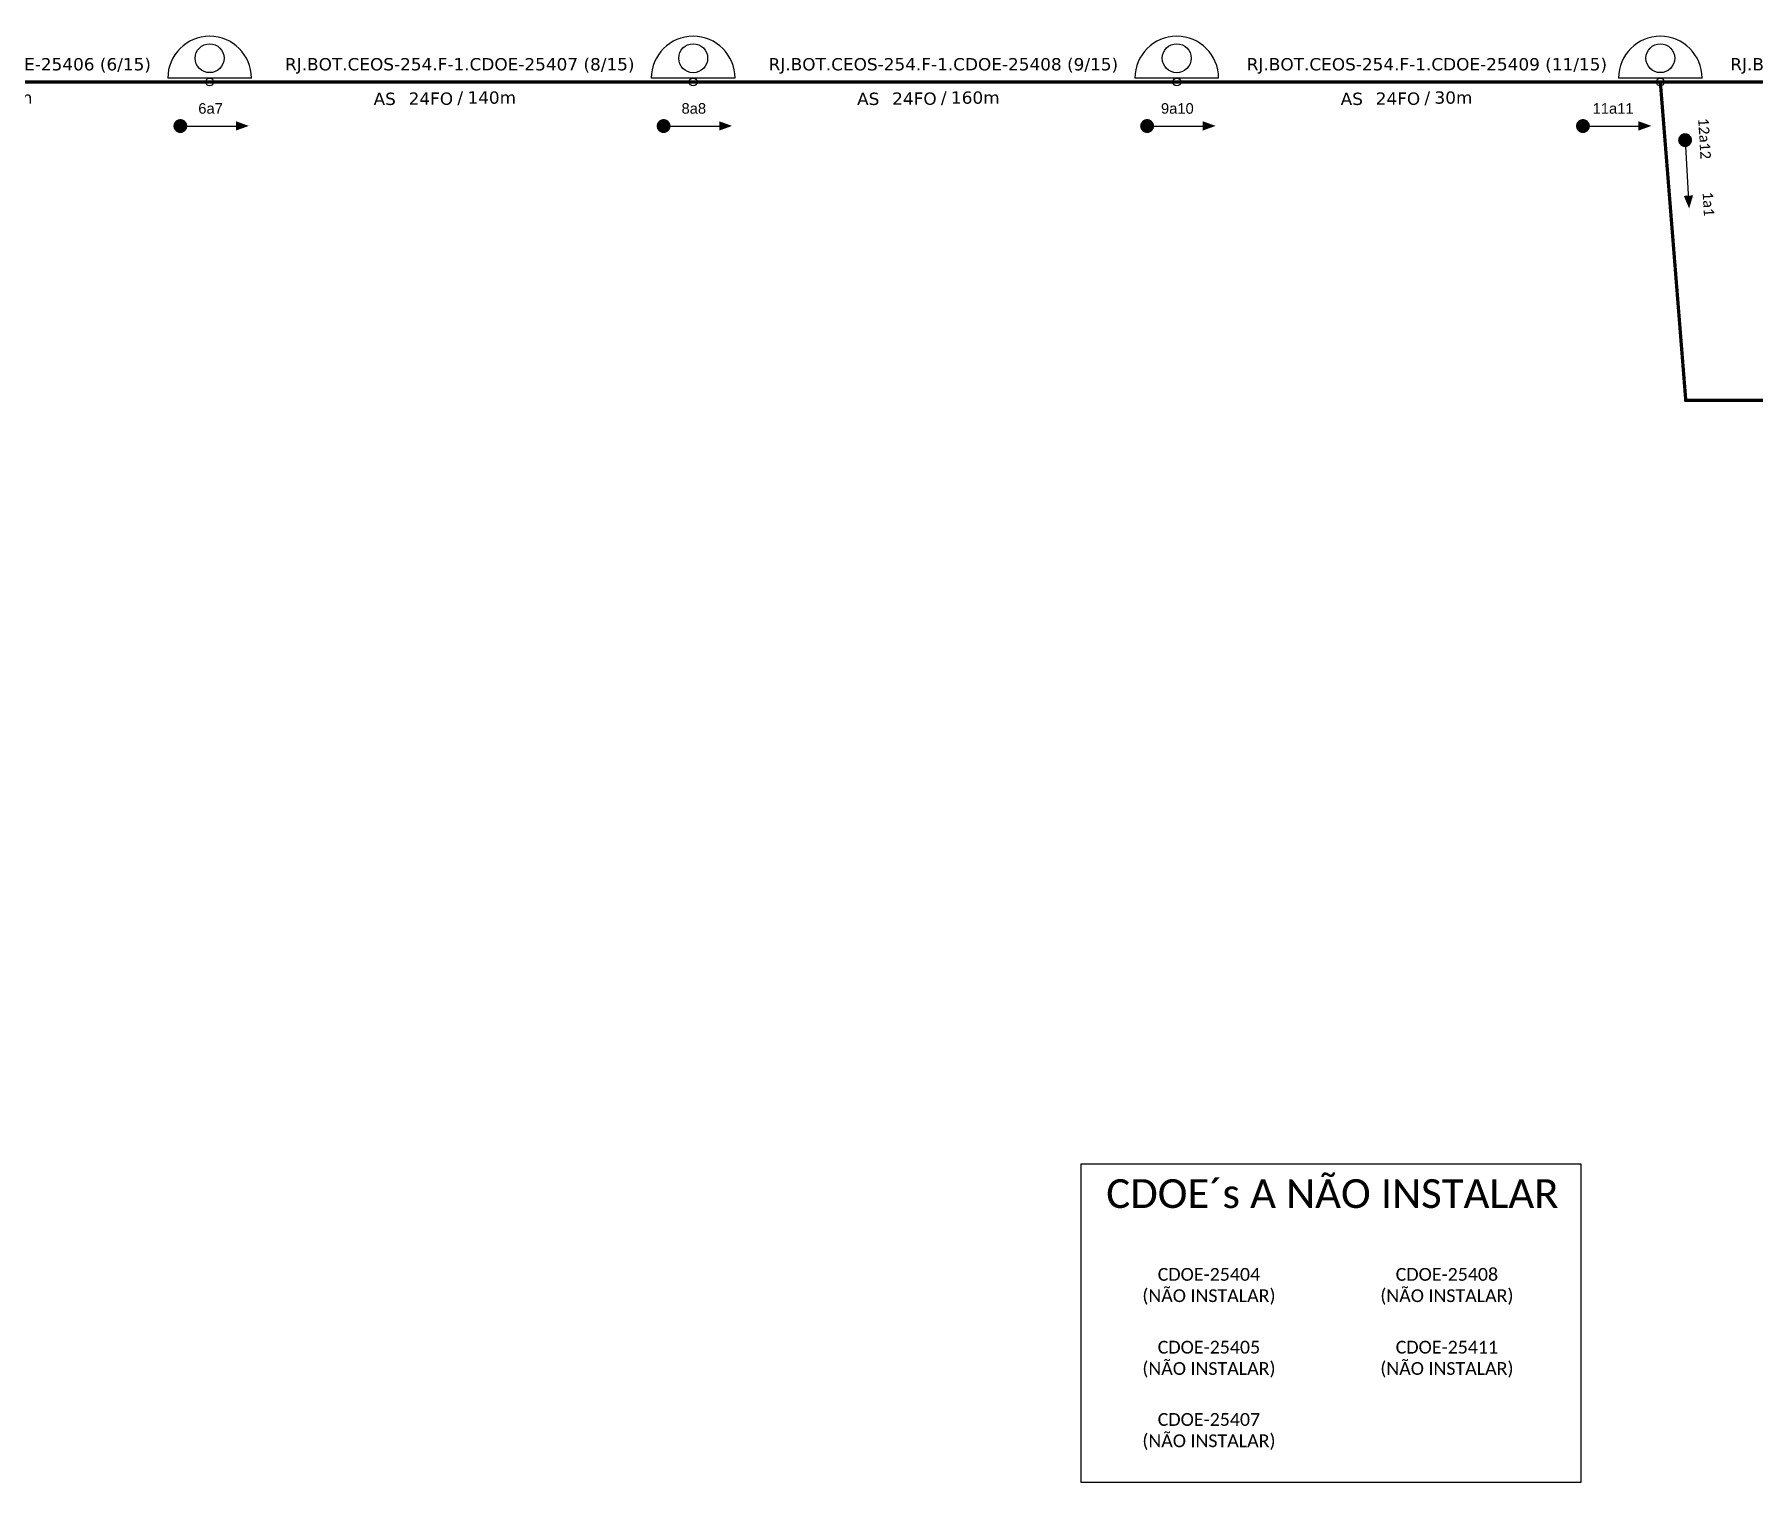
# Model space of a CAD drawing. Header units: millimetres. Extents: x -306105627 to -306104719, y 404252199 to 404252905.
# Drawn here: x -306105208.2 to -306104939.2, y 404252459.1 to 404252685.7 of the extents above; entities that cross this region are included whole.
import ezdxf
from ezdxf.enums import TextEntityAlignment as Align

# ---------------------------------------------------------------- set-up
doc = ezdxf.new("R2010")
doc.units = ezdxf.units.MM
doc.layers.add('40.1-ETIQUETAS', color=1, linetype='Continuous', lineweight=20)
for name, color, linetype in [('CAP a instalar', 1, 'Continuous'), ('label_cabos', 7, 'Continuous'), ('PROJETO_FTTH', 1, 'Continuous'), ('SETA', 7, 'Continuous')]:
    doc.layers.add(name, color=color, linetype=linetype)
doc.styles.add('ARIAL', font='arial.ttf')
doc.styles.add('siredit', font='verdana.ttf')
doc.linetypes.add('FENCELINE1', pattern='A,0.25,-0.1,[133,ltypeshp.shx,S=0.1,R=0,X=-0.1,Y=0],-0.1,1', length=1.45)

# ---------------------------------------------------------------- blocks, each defined once
blk = doc.blocks.new('ETIQUETA_RS5F')
at = {"layer": '40.1-ETIQUETAS', "color": 0, "style": 'siredit'}
blk.add_text('/', height=1.5, dxfattribs=at).set_placement((1.58, -1.95), align=Align.MIDDLE_RIGHT)
for tag, p in [('ETIQUETA_R_PRIMARIA', (1.21, 4.1)), ('ETIQUETA_R_SECUNDARIA', (1.21, 2.1)), ('F_ATIVAS/F_MORTAS', (1.14, -4.24))]:
    blk.add_attdef(tag, text='', height=1.5, dxfattribs=at).set_placement(p, align=Align.MIDDLE_CENTER)
for tag, p in [('TIPO_CABO', (-6.58, -2.12)), ('CAP_CABO', (0.4, -2.09))]:
    blk.add_attdef(tag, text='', height=1.5, dxfattribs=at).set_placement(p, align=Align.MIDDLE_RIGHT)
blk.add_attdef('METROS', text='', height=1.5, dxfattribs=at).set_placement((2.14, -1.95), align=Align.MIDDLE_LEFT)
for tag, p in [('FUSÃO_1', (0.85, -8.39)), ('FUSÃO_2', (0.85, -10.6)), ('FUSÃO_3', (0.85, -12.93)), ('FUSÃO_4', (0.85, -15.14)), ('FUSÃO_5', (0.85, -17.16))]:
    blk.add_attdef(tag, text='', height=1.5, dxfattribs=at).set_placement(p, align=Align.CENTER)
blk = doc.blocks.new('CDOE POSTE_')
at = {"color": 1}
blk.add_line((12.92, -5.49), (-2.38, -5.49), dxfattribs=at)
for centre, radius in [((5.27, -1.86), 2.64), ((5.27, -6.2), 0.708)]:
    blk.add_circle(centre, radius, dxfattribs=at)
blk.add_arc((5.27, -5.49), 7.65, 0, 180, dxfattribs=at)

msp = doc.modelspace()

# ---------------------------------------------------------------- linework, layer by layer
at = {"color": 8}
for p, q in [((-306105098.55, 404252678.84), (-306105111.63, 404252678.84)), ((-306105022.89, 404252678.84), (-306105035.98, 404252678.84))]:
    msp.add_line(p, q, dxfattribs=at)
at = {"const_width": 1.1}
for points in [[(-306105185.87, 404252671.34, 1), (-306105184.77, 404252671.34, 1)], [(-306105110.27, 404252671.34, 1), (-306105109.17, 404252671.34, 1)], [(-306105034.62, 404252671.34, 1), (-306105033.52, 404252671.34, 1)], [(-306104966.44, 404252671.34, 1), (-306104965.34, 404252671.34, 1)], [(-306104949.94, 404252669.68, 1), (-306104949.87, 404252668.59, 1)]]:
    msp.add_lwpolyline(points, format="xyb", close=True, dxfattribs=at)
at = {"color": 8}
for centre, major_axis, start_param, end_param in [((-306105105.09, 404252678.84), (-4.63, 4.63), 3.926991, 7.068583), ((-306105029.44, 404252678.84), (-4.63, 4.63), 3.926991, 7.068583), ((-306105105.09, 404252681.95), (1.6, 1.6), 5.497787, 11.780972), ((-306105029.44, 404252681.95), (1.6, 1.6), 5.497787, 11.780972), ((-306105105.09, 404252678.24), (-0.428, 0.428), 3.926991, 10.210176), ((-306105029.43, 404252678.24), (-0.428, 0.428), 3.926991, 10.210176)]:
    msp.add_ellipse(centre, major_axis=major_axis, ratio=1, start_param=start_param, end_param=end_param, dxfattribs=at)
at = {"layer": 'CAP a instalar', "linetype": 'FENCELINE1', "ltscale": 7, "const_width": 0.513}
for points in [[(-306105180.74, 404252678.24), (-306105256.39, 404252678.24)], [(-306105105.09, 404252678.24), (-306105180.74, 404252678.24)], [(-306105029.44, 404252678.24), (-306105105.09, 404252678.24)], [(-306104953.78, 404252678.24), (-306105029.43, 404252678.24)], [(-306104878.15, 404252628.42), (-306104949.8, 404252628.42), (-306104953.78, 404252678.24)], [(-306104878.13, 404252678.24), (-306104953.78, 404252678.24)]]:
    msp.add_lwpolyline(points, dxfattribs=at)
at = {"layer": 'PROJETO_FTTH', "color": 2, "ltscale": 2}
msp.add_lwpolyline([(-306105044.41, 404252508.97), (-306104966.23, 404252508.97), (-306104966.23, 404252459.1), (-306105044.41, 404252459.1)], close=True, dxfattribs=at)
at = {"layer": 'SETA'}
for points in [[(-306105185.32, 404252671.34), (-306105175.87, 404252671.34)], [(-306105109.72, 404252671.34), (-306105100.26, 404252671.34)], [(-306105034.07, 404252671.34), (-306105024.61, 404252671.34)], [(-306104965.89, 404252671.34), (-306104956.44, 404252671.34)], [(-306104949.9, 404252669.13), (-306104949.36, 404252659.69)]]:
    msp.add_lwpolyline(points, dxfattribs=at)
for points in [[(-306105176.63, 404252672.09), (-306105174.61, 404252671.36), (-306105176.63, 404252670.63)], [(-306105101.02, 404252672.09), (-306105099.01, 404252671.36), (-306105101.02, 404252670.63)], [(-306105025.37, 404252672.09), (-306105023.35, 404252671.36), (-306105025.37, 404252670.63)], [(-306104957.2, 404252672.09), (-306104955.18, 404252671.36), (-306104957.2, 404252670.63)], [(-306104948.66, 404252660.49), (-306104949.27, 404252658.44), (-306104950.12, 404252660.41)]]:
    msp.add_solid(points, dxfattribs=at)

# ---------------------------------------------------------------- block references
at = {"layer": '40.1-ETIQUETAS'}
ref = msp.add_blockref('ETIQUETA_RS5F', (-306105218.78, 404252678.31), dxfattribs=dict(at, xscale=1.283039983498747, yscale=1.283039983498747, zscale=1.283039983498747))
ref.add_attrib('ETIQUETA_R_SECUNDARIA', 'RJ.BOT.CEOS-254.F-1.CDOE-25406 (6/15)', dxfattribs={"color": 0, "height": 1.9246, "style": 'siredit'}).set_placement((-306105217.26, 404252681.01), align=Align.MIDDLE_CENTER)
ref.add_attrib('TIPO_CABO', 'AS', dxfattribs={"color": 0, "height": 1.925, "style": 'siredit'}).set_placement((-306105227.26, 404252675.6), align=Align.MIDDLE_RIGHT)
ref.add_attrib('CAP_CABO', '24FO', dxfattribs={"color": 0, "height": 1.925, "style": 'siredit'}).set_placement((-306105218.31, 404252675.63), align=Align.MIDDLE_RIGHT)
ref.add_attrib('METROS', '135m', dxfattribs={"color": 0, "height": 1.925, "style": 'siredit'}).set_placement((-306105216.07, 404252675.8), align=Align.MIDDLE_LEFT)
ref = msp.add_blockref('ETIQUETA_RS5F', (-306105143.12, 404252678.31), dxfattribs=dict(at, xscale=1.283039983498747, yscale=1.283039983498747, zscale=1.283039983498747))
ref.add_attrib('ETIQUETA_R_SECUNDARIA', 'RJ.BOT.CEOS-254.F-1.CDOE-25407 (8/15)', dxfattribs={"color": 0, "height": 1.9246, "style": 'siredit'}).set_placement((-306105141.61, 404252681.01), align=Align.MIDDLE_CENTER)
ref.add_attrib('TIPO_CABO', 'AS', dxfattribs={"color": 0, "height": 1.925, "style": 'siredit'}).set_placement((-306105151.61, 404252675.6), align=Align.MIDDLE_RIGHT)
ref.add_attrib('CAP_CABO', '24FO', dxfattribs={"color": 0, "height": 1.925, "style": 'siredit'}).set_placement((-306105142.65, 404252675.63), align=Align.MIDDLE_RIGHT)
ref.add_attrib('METROS', '140m', dxfattribs={"color": 0, "height": 1.925, "style": 'siredit'}).set_placement((-306105140.41, 404252675.8), align=Align.MIDDLE_LEFT)
ref = msp.add_blockref('ETIQUETA_RS5F', (-306105067.47, 404252678.31), dxfattribs=dict(at, xscale=1.283039983498747, yscale=1.283039983498747, zscale=1.283039983498747))
ref.add_attrib('ETIQUETA_R_SECUNDARIA', 'RJ.BOT.CEOS-254.F-1.CDOE-25408 (9/15)', dxfattribs={"color": 0, "height": 1.9246, "style": 'siredit'}).set_placement((-306105065.95, 404252681.01), align=Align.MIDDLE_CENTER)
ref.add_attrib('TIPO_CABO', 'AS', dxfattribs={"color": 0, "height": 1.925, "style": 'siredit'}).set_placement((-306105075.96, 404252675.6), align=Align.MIDDLE_RIGHT)
ref.add_attrib('CAP_CABO', '24FO', dxfattribs={"color": 0, "height": 1.925, "style": 'siredit'}).set_placement((-306105067, 404252675.63), align=Align.MIDDLE_RIGHT)
ref.add_attrib('METROS', '160m', dxfattribs={"color": 0, "height": 1.925, "style": 'siredit'}).set_placement((-306105064.76, 404252675.8), align=Align.MIDDLE_LEFT)
ref = msp.add_blockref('ETIQUETA_RS5F', (-306104991.82, 404252678.31), dxfattribs=dict(at, xscale=1.283039983498747, yscale=1.283039983498747, zscale=1.283039983498747))
ref.add_attrib('ETIQUETA_R_SECUNDARIA', 'RJ.BOT.CEOS-254.F-1.CDOE-25409 (11/15)', dxfattribs={"color": 0, "height": 1.9246, "style": 'siredit'}).set_placement((-306104990.3, 404252681.01), align=Align.MIDDLE_CENTER)
ref.add_attrib('TIPO_CABO', 'AS', dxfattribs={"color": 0, "height": 1.925, "style": 'siredit'}).set_placement((-306105000.31, 404252675.6), align=Align.MIDDLE_RIGHT)
ref.add_attrib('CAP_CABO', '24FO', dxfattribs={"color": 0, "height": 1.925, "style": 'siredit'}).set_placement((-306104991.35, 404252675.63), align=Align.MIDDLE_RIGHT)
ref.add_attrib('METROS', '30m', dxfattribs={"color": 0, "height": 1.925, "style": 'siredit'}).set_placement((-306104989.11, 404252675.8), align=Align.MIDDLE_LEFT)
ref = msp.add_blockref('ETIQUETA_RS5F', (-306104916.17, 404252678.31), dxfattribs=dict(at, xscale=1.283039983498747, yscale=1.283039983498747, zscale=1.283039983498747))
ref.add_attrib('ETIQUETA_R_SECUNDARIA', 'RJ.BOT.CEOS-254.F-1.CDOE-25411 (13/15)', dxfattribs={"color": 0, "height": 1.9246, "style": 'siredit'}).set_placement((-306104914.65, 404252681.01), align=Align.MIDDLE_CENTER)
ref.add_attrib('TIPO_CABO', 'AS', dxfattribs={"color": 0, "height": 1.925, "style": 'siredit'}).set_placement((-306104924.65, 404252675.6), align=Align.MIDDLE_RIGHT)
ref.add_attrib('CAP_CABO', '24FO', dxfattribs={"color": 0, "height": 1.925, "style": 'siredit'}).set_placement((-306104915.7, 404252675.63), align=Align.MIDDLE_RIGHT)
ref.add_attrib('METROS', '220m', dxfattribs={"color": 0, "height": 1.925, "style": 'siredit'}).set_placement((-306104913.46, 404252675.8), align=Align.MIDDLE_LEFT)
at = {"layer": 'label_cabos', "xscale": 0.8553599894046784, "yscale": 0.8553599894046784, "zscale": 0.85536}
for p in [(-306105185.25, 404252683.54), (-306104958.29, 404252683.54)]:
    msp.add_blockref('CDOE POSTE_', p, dxfattribs=at)

# ---------------------------------------------------------------- texts
at = {"style": 'ARIAL'}
for s, p in [('6a7', (-306105180.59, 404252673.27)), ('8a8', (-306105104.99, 404252673.27)), ('9a10', (-306105029.34, 404252673.27)), ('11a11', (-306104961.17, 404252673.27))]:
    msp.add_text(s, height=1.65, dxfattribs=at).set_placement(p, align=Align.CENTER)
at = {"char_height": 1.65, "width": 27.8947, "attachment_point": 5, "rotation": 273.3058}
for s, insert in [('{\\fCalibri|b0|i0|c0|p34;\\C7;12a12}', (-306104946.86, 404252669.38)), ('{\\fCalibri|b0|i0|c0|p34;\\C7;1a1}', (-306104946.24, 404252659.15))]:
    msp.add_mtext(s, dxfattribs=dict(at, insert=insert))
at = {"attachment_point": 5}
for s, insert, char_height, width in [('{\\fCalibri|b0|i0|c0|p34;\\C2;CDOE´s A NÃO INSTALAR}', (-306105005.08, 404252504.29, -0.9), 4.5, 105.7054), ('{\\fCalibri|b0|i0|c0|p34;\\C7;CDOE-25404\\P(NÃO INSTALAR)}', (-306105024.4, 404252489.8, 0.45), 2, 21.8953), ('{\\fCalibri|b0|i0|c0|p34;\\C7;CDOE-25408\\P(NÃO INSTALAR)}', (-306104987.17, 404252489.8, 0.45), 2, 21.8953), ('{\\fCalibri|b0|i0|c0|p34;\\C7;CDOE-25405\\P(NÃO INSTALAR)}', (-306105024.4, 404252478.41, 0.45), 2, 21.8953), ('{\\fCalibri|b0|i0|c0|p34;\\C7;CDOE-25411\\P(NÃO INSTALAR)}', (-306104987.17, 404252478.41, 0.45), 2, 21.8953), ('{\\fCalibri|b0|i0|c0|p34;\\C7;CDOE-25407\\P(NÃO INSTALAR)}', (-306105024.4, 404252467.1, 0.45), 2, 21.8953)]:
    msp.add_mtext(s, dxfattribs=dict(at, insert=insert, char_height=char_height, width=width))

doc.saveas('drawing.dxf')
